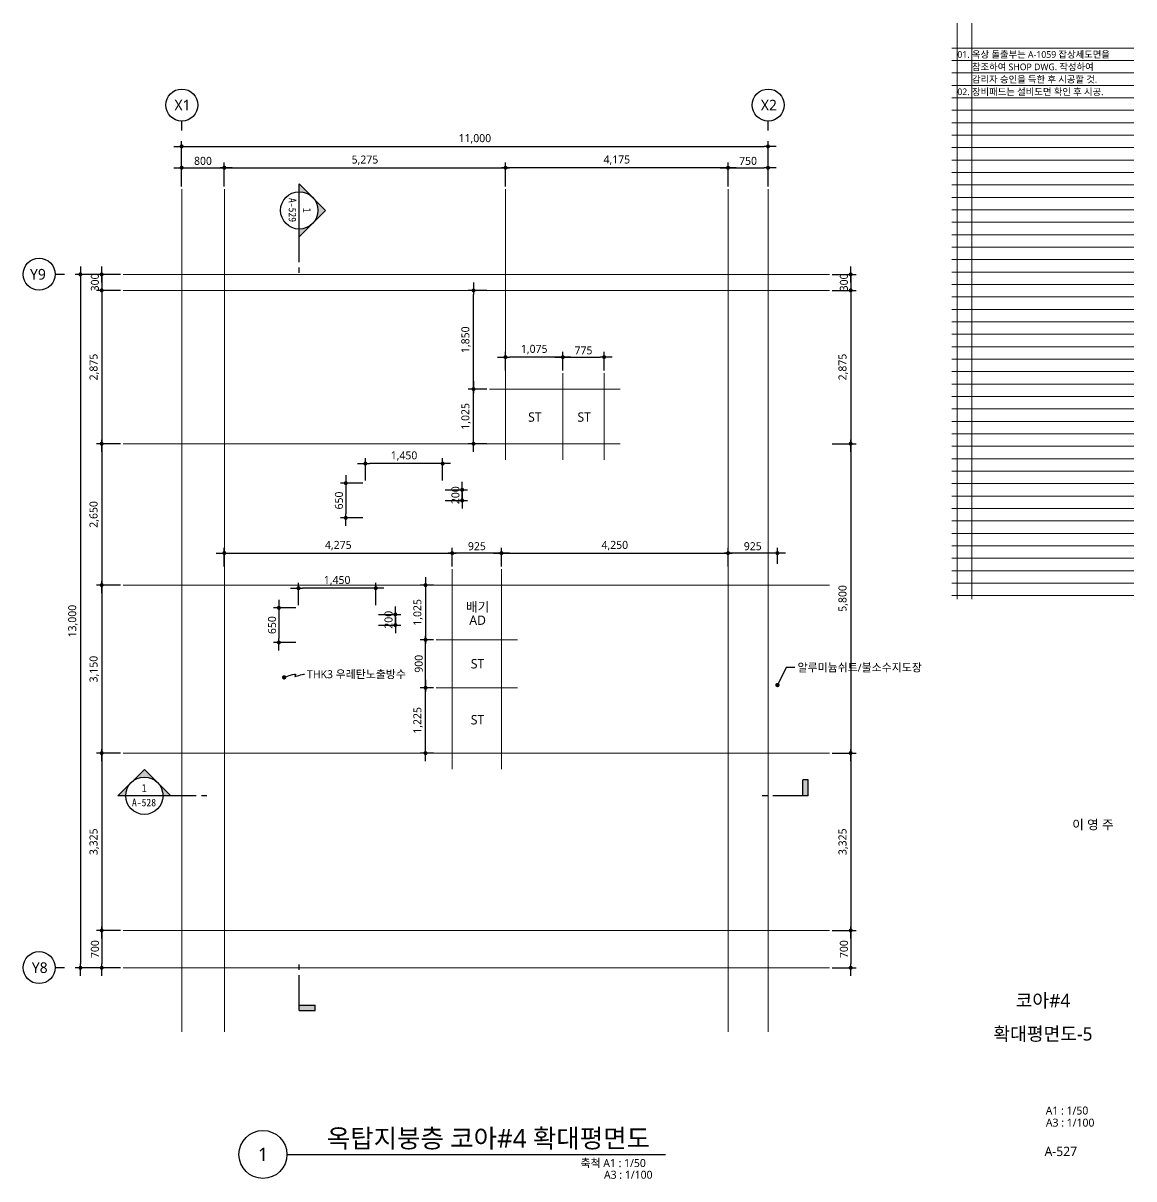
# Model space of a CAD drawing. Header units: millimetres. Extents: x 1424731 to 1631737, y 707248 to 849681.
# Drawn here: x 1610899 to 1631737, y 747948 to 769617 of the extents above; entities that cross this region are included whole.
import ezdxf
from ezdxf.enums import TextEntityAlignment as Align

# ---------------------------------------------------------------- set-up
doc = ezdxf.new("R2010")
doc.units = ezdxf.units.MM
doc.header["$MEASUREMENT"] = 0
doc.linetypes.add('CEN', pattern=[62, 60, -1, 0, -1])
doc.layers.get('0').update_dxf_attribs({"linetype": 'CONTINUOUS'})
for name, color, linetype, lineweight in [('A-AXIS-BUBL', 7, 'CONTINUOUS', 25), ('A-BORD-TEXT', 3, 'CONTINUOUS', 25), ('A-CNTL', 1, 'CEN', 15), ('A-DIMS', 7, 'CONTINUOUS', 25), ('A-MKXS-LEAD', 7, 'CONTINUOUS', 25), ('A-MKXS-MAK1', 3, 'CONTINUOUS', 25), ('A-MKXS-TEXT1', 3, 'CONTINUOUS', 25), ('A-MKXS-TEXT2', 7, 'CONTINUOUS', 25), ('A-MKXX-NAME', 3, 'CONTINUOUS', 25), ('A-XXXX-SYMB', 7, 'CONTINUOUS', 25), ('A-XXXX-TXT1', 3, 'CONTINUOUS', 25), ('A-XXXX-TXT2', 3, 'CONTINUOUS', 25)]:
    doc.layers.add(name, color=color, linetype=linetype, lineweight=lineweight)
doc.layers.add('A-XXXX-NPLT', color=144, linetype='CONTINUOUS', lineweight=15, plot=False)
doc.styles.add('HY울릉도L', font='')
doc.styles.add('돋움체', font='')
doc.styles.add('맑은 고딕', font='malgun.ttf')
doc.styles.add('맑은고딕', font='malgun.ttf')
doc.styles.get('HY울릉도L').set_extended_font_data('HYwulM')
doc.styles.get('돋움체').set_extended_font_data('DotumChe')
doc.dimstyles.new('CDIM', dxfattribs={"dimtxt": 3, "dimasz": 1.5, "dimexe": 2, "dimexo": 1, "dimgap": 1, "dimtad": 1, "dimdec": 0, "dimrnd": 0.5, "dimzin": 0, "dimdsep": 32, "dimlunit": 6, "dimtxsty": 'HY울릉도L', "dimblk1": '_CIDOT', "dimblk2": '_CIDOT', "dimsah": 1, "dimcen": 5.5, "dimclrd": 2, "dimclre": 2, "dimclrt": 7, "dimadec": 0, "dimazin": 0, "dimtfac": 1, "dimtdec": 0, "dimtix": 1, "dimtmove": 2, "dimatfit": 1, "dimldrblk": '_CIDOT', "dimfxl": 1, "dimtolj": 1, "dimtzin": 0, "dimlwd": -1, "dimarcsym": 0})

# ---------------------------------------------------------------- blocks, each defined once
blk = doc.blocks.new('CORE 4- 단면')
at = {"layer": 'A-MKXS-MAK1'}
h = blk.add_hatch(color=256, dxfattribs=at)
h.paths.add_polyline_path([(3895, 11325), (3647, 11078, 0.414214), (3647, 11572)])
h.paths.add_polyline_path([(3647, 11078), (3400, 10830), (3400, 10975, 0.198912)])
h.paths.add_polyline_path([(3647, 11572, 0.198912), (3400, 11675), (3400, 11820)])
h = blk.add_hatch(color=256, dxfattribs=at)
h.paths.add_polyline_path([(495, 845), (742, 597, 0.414214), (247, 597)])
h.paths.add_polyline_path([(742, 597), (990, 350), (845, 350, 0.198912)])
h.paths.add_polyline_path([(247, 597, 0.198912), (145, 350), (0, 350)])
for points in [[(12845, 650), (12945, 650), (12945, 350), (12845, 350)], [(3700, -3575), (3700, -3675), (3400, -3675), (3400, -3575)]]:
    blk.add_hatch(color=256, dxfattribs=at).paths.add_polyline_path(points)
for p, q in [((3400, 11820), (3895, 11325)), ((3400, 10352), (3400, 11820)), ((3400, 10830), (3895, 11325)), ((3400, 10152), (3400, 10252)), ((0, 350), (495, 845)), ((990, 350), (495, 845)), ((12945, 650), (12845, 650)), ((12845, 350), (12845, 650)), ((12945, 350), (12945, 650)), ((1468, 350), (0, 350)), ((1668, 350), (1568, 350)), ((12182, 350), (12082, 350)), ((12945, 350), (12282, 350)), ((3400, -2912), (3400, -2812)), ((3400, -3675), (3400, -3012)), ((3400, -3575), (3700, -3575)), ((3400, -3675), (3700, -3675)), ((3700, -3675), (3700, -3575))]:
    blk.add_line(p, q, dxfattribs=at)
for centre in [(3400, 11325), (495, 350)]:
    blk.add_circle(centre, 350, dxfattribs=at)
at = {"layer": 'A-MKXS-TEXT2', "style": '돋움체'}
for s, height, p in [('A-529', 140, (3272, 11332)), ('1', 150, (3544, 11329))]:
    blk.add_text(s, height=height, rotation=270, dxfattribs=at).set_placement(p, align=Align.MIDDLE)
for s, height, p in [('1', 150, (491, 494)), ('A-528', 140, (488, 222))]:
    blk.add_text(s, height=height, dxfattribs=at).set_placement(p, align=Align.MIDDLE)
blk = doc.blocks.new('_CIDOT')
at = {"color": 0, "linetype": 'ByBlock'}
blk.add_line((2, 0), (-1, 0), dxfattribs=at)
at = {"color": 0, "linetype": 'ByBlock', "const_width": 0.5}
blk.add_lwpolyline([(-0.25, 0, 1), (0.25, 0, 1)], format="xyb", close=True, dxfattribs=at)
blk = doc.blocks.new('*D1197')
at = {"layer": 'A-DIMS', "transparency": 16777216}
for p, q in [((1612374, 764981), (1612374, 765056)), ((1612374, 764906), (1612374, 764606)), ((1612374, 764531), (1612374, 764456))]:
    blk.add_line(p, q, dxfattribs=at)
at = {"layer": 'A-DIMS', "lineweight": -2, "transparency": 16777216}
for p, q in [((1612724, 764906), (1612274, 764906)), ((1612724, 764606), (1612274, 764606))]:
    blk.add_line(p, q, dxfattribs=at)
at = {"layer": 'A-DIMS', "transparency": 16777216, "xscale": 75, "yscale": 75, "zscale": 75}
for p, rotation in [((1612374, 764906), 270), ((1612374, 764606), 90)]:
    blk.add_blockref('_CIDOT', p, dxfattribs=dict(at, rotation=rotation))
at = {"layer": 'A-DIMS', "color": 3, "transparency": 16777216, "insert": (1612247, 764756), "char_height": 150, "attachment_point": 5, "rotation": 90, "style": '맑은고딕'}
blk.add_mtext('\\A1;300', dxfattribs=at)
blk = doc.blocks.new('*D1198')
at = {"layer": 'A-DIMS', "lineweight": -2, "transparency": 16777216}
for p, q in [((1614674, 766556), (1614674, 767006)), ((1619949, 766556), (1619949, 767006))]:
    blk.add_line(p, q, dxfattribs=at)
at = {"layer": 'A-DIMS', "transparency": 16777216}
blk.add_line((1614749, 766906), (1619874, 766906), dxfattribs=at)
at = {"layer": 'A-DIMS', "transparency": 16777216, "xscale": 75, "yscale": 75, "zscale": 75, "rotation": 180}
blk.add_blockref('_CIDOT', (1614674, 766906), dxfattribs=at)
at = {"layer": 'A-DIMS', "transparency": 16777216, "xscale": 75, "yscale": 75, "zscale": 75}
blk.add_blockref('_CIDOT', (1619949, 766906), dxfattribs=at)
at = {"layer": 'A-DIMS', "color": 3, "transparency": 16777216, "insert": (1617312, 767046), "char_height": 150, "attachment_point": 5, "style": '맑은고딕'}
blk.add_mtext('\\A1;5,275', dxfattribs=at)
blk = doc.blocks.new('*D1199')
at = {"layer": 'A-DIMS', "lineweight": -2, "transparency": 16777216}
for p, q in [((1613874, 766556), (1613874, 767406)), ((1624874, 766556), (1624874, 767406))]:
    blk.add_line(p, q, dxfattribs=at)
at = {"layer": 'A-DIMS', "transparency": 16777216}
blk.add_line((1613949, 767306), (1624799, 767306), dxfattribs=at)
at = {"layer": 'A-DIMS', "transparency": 16777216, "xscale": 75, "yscale": 75, "zscale": 75, "rotation": 180}
blk.add_blockref('_CIDOT', (1613874, 767306), dxfattribs=at)
at = {"layer": 'A-DIMS', "transparency": 16777216, "xscale": 75, "yscale": 75, "zscale": 75}
blk.add_blockref('_CIDOT', (1624874, 767306), dxfattribs=at)
at = {"layer": 'A-DIMS', "color": 3, "transparency": 16777216, "insert": (1619374, 767447), "char_height": 150, "attachment_point": 5, "style": '맑은고딕'}
blk.add_mtext('\\A1;11,000', dxfattribs=at)
blk = doc.blocks.new('*D1200')
at = {"layer": 'A-DIMS', "lineweight": -2, "transparency": 16777216}
for p, q in [((1613874, 766556), (1613874, 767006)), ((1614674, 766556), (1614674, 767006))]:
    blk.add_line(p, q, dxfattribs=at)
at = {"layer": 'A-DIMS', "transparency": 16777216}
blk.add_line((1613949, 766906), (1614599, 766906), dxfattribs=at)
at = {"layer": 'A-DIMS', "transparency": 16777216, "xscale": 75, "yscale": 75, "zscale": 75, "rotation": 180}
blk.add_blockref('_CIDOT', (1613874, 766906), dxfattribs=at)
at = {"layer": 'A-DIMS', "transparency": 16777216, "xscale": 75, "yscale": 75, "zscale": 75}
blk.add_blockref('_CIDOT', (1614674, 766906), dxfattribs=at)
at = {"layer": 'A-DIMS', "color": 3, "transparency": 16777216, "insert": (1614274, 767034), "char_height": 150, "attachment_point": 5, "style": '맑은고딕'}
blk.add_mtext('\\A1;800', dxfattribs=at)
blk = doc.blocks.new('*D1201')
at = {"layer": 'A-DIMS', "lineweight": -2, "transparency": 16777216}
for p, q in [((1624124, 766556), (1624124, 767006)), ((1624874, 766556), (1624874, 767006))]:
    blk.add_line(p, q, dxfattribs=at)
at = {"layer": 'A-DIMS', "transparency": 16777216}
blk.add_line((1624199, 766906), (1624799, 766906), dxfattribs=at)
at = {"layer": 'A-DIMS', "transparency": 16777216, "xscale": 75, "yscale": 75, "zscale": 75, "rotation": 180}
blk.add_blockref('_CIDOT', (1624124, 766906), dxfattribs=at)
at = {"layer": 'A-DIMS', "transparency": 16777216, "xscale": 75, "yscale": 75, "zscale": 75}
blk.add_blockref('_CIDOT', (1624874, 766906), dxfattribs=at)
at = {"layer": 'A-DIMS', "color": 3, "transparency": 16777216, "insert": (1624499, 767034), "char_height": 150, "attachment_point": 5, "style": '맑은고딕'}
blk.add_mtext('\\A1;750', dxfattribs=at)
blk = doc.blocks.new('*D1202')
at = {"layer": 'A-DIMS', "lineweight": -2, "transparency": 16777216}
for p, q in [((1612724, 764906), (1611874, 764906)), ((1612724, 751906), (1611874, 751906))]:
    blk.add_line(p, q, dxfattribs=at)
at = {"layer": 'A-DIMS', "transparency": 16777216}
blk.add_line((1611974, 764831), (1611974, 751981), dxfattribs=at)
at = {"layer": 'A-DIMS', "transparency": 16777216, "xscale": 75, "yscale": 75, "zscale": 75}
for p, rotation in [((1611974, 764906), 90), ((1611974, 751906), 270)]:
    blk.add_blockref('_CIDOT', p, dxfattribs=dict(at, rotation=rotation))
at = {"layer": 'A-DIMS', "color": 3, "transparency": 16777216, "insert": (1611834, 758406), "char_height": 150, "attachment_point": 5, "rotation": 90, "style": '맑은고딕'}
blk.add_mtext('\\A1;13,000', dxfattribs=at)
blk = doc.blocks.new('*D1203')
at = {"layer": 'A-DIMS', "lineweight": -2, "transparency": 16777216}
for p, q in [((1612724, 764606), (1612274, 764606)), ((1612724, 761731), (1612274, 761731))]:
    blk.add_line(p, q, dxfattribs=at)
at = {"layer": 'A-DIMS', "transparency": 16777216}
blk.add_line((1612374, 764531), (1612374, 761806), dxfattribs=at)
at = {"layer": 'A-DIMS', "transparency": 16777216, "xscale": 75, "yscale": 75, "zscale": 75}
for p, rotation in [((1612374, 764606), 90), ((1612374, 761731), 270)]:
    blk.add_blockref('_CIDOT', p, dxfattribs=dict(at, rotation=rotation))
at = {"layer": 'A-DIMS', "color": 3, "transparency": 16777216, "insert": (1612234, 763169), "char_height": 150, "attachment_point": 5, "rotation": 90, "style": '맑은고딕'}
blk.add_mtext('\\A1;2,875', dxfattribs=at)
blk = doc.blocks.new('*D1204')
at = {"layer": 'A-DIMS', "lineweight": -2, "transparency": 16777216}
for p, q in [((1612724, 761731), (1612274, 761731)), ((1612724, 759081), (1612274, 759081))]:
    blk.add_line(p, q, dxfattribs=at)
at = {"layer": 'A-DIMS', "transparency": 16777216}
blk.add_line((1612374, 761656), (1612374, 759156), dxfattribs=at)
at = {"layer": 'A-DIMS', "transparency": 16777216, "xscale": 75, "yscale": 75, "zscale": 75}
for p, rotation in [((1612374, 761731), 90), ((1612374, 759081), 270)]:
    blk.add_blockref('_CIDOT', p, dxfattribs=dict(at, rotation=rotation))
at = {"layer": 'A-DIMS', "color": 3, "transparency": 16777216, "insert": (1612234, 760406), "char_height": 150, "attachment_point": 5, "rotation": 90, "style": '맑은고딕'}
blk.add_mtext('\\A1;2,650', dxfattribs=at)
blk = doc.blocks.new('*D1205')
at = {"layer": 'A-DIMS', "lineweight": -2, "transparency": 16777216}
for p, q in [((1612724, 759081), (1612274, 759081)), ((1612724, 755931), (1612274, 755931))]:
    blk.add_line(p, q, dxfattribs=at)
at = {"layer": 'A-DIMS', "transparency": 16777216}
blk.add_line((1612374, 759006), (1612374, 756006), dxfattribs=at)
at = {"layer": 'A-DIMS', "transparency": 16777216, "xscale": 75, "yscale": 75, "zscale": 75}
for p, rotation in [((1612374, 759081), 90), ((1612374, 755931), 270)]:
    blk.add_blockref('_CIDOT', p, dxfattribs=dict(at, rotation=rotation))
at = {"layer": 'A-DIMS', "color": 3, "transparency": 16777216, "insert": (1612234, 757506), "char_height": 150, "attachment_point": 5, "rotation": 90, "style": '맑은고딕'}
blk.add_mtext('\\A1;3,150', dxfattribs=at)
blk = doc.blocks.new('*D1206')
at = {"layer": 'A-DIMS', "lineweight": -2, "transparency": 16777216}
for p, q in [((1612724, 755931), (1612274, 755931)), ((1612724, 752606), (1612274, 752606))]:
    blk.add_line(p, q, dxfattribs=at)
at = {"layer": 'A-DIMS', "transparency": 16777216}
blk.add_line((1612374, 755856), (1612374, 752681), dxfattribs=at)
at = {"layer": 'A-DIMS', "transparency": 16777216, "xscale": 75, "yscale": 75, "zscale": 75}
for p, rotation in [((1612374, 755931), 90), ((1612374, 752606), 270)]:
    blk.add_blockref('_CIDOT', p, dxfattribs=dict(at, rotation=rotation))
at = {"layer": 'A-DIMS', "color": 3, "transparency": 16777216, "insert": (1612234, 754269), "char_height": 150, "attachment_point": 5, "rotation": 90, "style": '맑은고딕'}
blk.add_mtext('\\A1;3,325', dxfattribs=at)
blk = doc.blocks.new('*D1207')
at = {"layer": 'A-DIMS', "lineweight": -2, "transparency": 16777216}
for p, q in [((1612724, 752606), (1612274, 752606)), ((1612724, 751906), (1612274, 751906))]:
    blk.add_line(p, q, dxfattribs=at)
at = {"layer": 'A-DIMS', "transparency": 16777216}
blk.add_line((1612374, 752531), (1612374, 751981), dxfattribs=at)
at = {"layer": 'A-DIMS', "transparency": 16777216, "xscale": 75, "yscale": 75, "zscale": 75}
for p, rotation in [((1612374, 752606), 90), ((1612374, 751906), 270)]:
    blk.add_blockref('_CIDOT', p, dxfattribs=dict(at, rotation=rotation))
at = {"layer": 'A-DIMS', "color": 3, "transparency": 16777216, "insert": (1612247, 752256), "char_height": 150, "attachment_point": 5, "rotation": 90, "style": '맑은고딕'}
blk.add_mtext('\\A1;700', dxfattribs=at)
blk = doc.blocks.new('*D1208')
at = {"layer": 'A-DIMS', "transparency": 16777216}
for p, q in [((1626424, 764981), (1626424, 765056)), ((1626424, 764906), (1626424, 764606)), ((1626424, 764531), (1626424, 764456))]:
    blk.add_line(p, q, dxfattribs=at)
at = {"layer": 'A-DIMS', "lineweight": -2, "transparency": 16777216}
for p, q in [((1626074, 764906), (1626524, 764906)), ((1626074, 764606), (1626524, 764606))]:
    blk.add_line(p, q, dxfattribs=at)
at = {"layer": 'A-DIMS', "transparency": 16777216, "xscale": 75, "yscale": 75, "zscale": 75}
for p, rotation in [((1626424, 764906), 270), ((1626424, 764606), 90)]:
    blk.add_blockref('_CIDOT', p, dxfattribs=dict(at, rotation=rotation))
at = {"layer": 'A-DIMS', "color": 3, "transparency": 16777216, "insert": (1626297, 764756), "char_height": 150, "attachment_point": 5, "rotation": 90, "style": '맑은고딕'}
blk.add_mtext('\\A1;300', dxfattribs=at)
blk = doc.blocks.new('*D1209')
at = {"layer": 'A-DIMS', "lineweight": -2, "transparency": 16777216}
for p, q in [((1626074, 764606), (1626524, 764606)), ((1626074, 761731), (1626524, 761731))]:
    blk.add_line(p, q, dxfattribs=at)
at = {"layer": 'A-DIMS', "transparency": 16777216}
blk.add_line((1626424, 764531), (1626424, 761806), dxfattribs=at)
at = {"layer": 'A-DIMS', "transparency": 16777216, "xscale": 75, "yscale": 75, "zscale": 75}
for p, rotation in [((1626424, 764606), 90), ((1626424, 761731), 270)]:
    blk.add_blockref('_CIDOT', p, dxfattribs=dict(at, rotation=rotation))
at = {"layer": 'A-DIMS', "color": 3, "transparency": 16777216, "insert": (1626284, 763169), "char_height": 150, "attachment_point": 5, "rotation": 90, "style": '맑은고딕'}
blk.add_mtext('\\A1;2,875', dxfattribs=at)
blk = doc.blocks.new('*D1210')
at = {"layer": 'A-DIMS', "lineweight": -2, "transparency": 16777216}
for p, q in [((1626074, 761731), (1626524, 761731)), ((1626074, 755931), (1626524, 755931))]:
    blk.add_line(p, q, dxfattribs=at)
at = {"layer": 'A-DIMS', "transparency": 16777216}
blk.add_line((1626424, 761656), (1626424, 756006), dxfattribs=at)
at = {"layer": 'A-DIMS', "transparency": 16777216, "xscale": 75, "yscale": 75, "zscale": 75}
for p, rotation in [((1626424, 761731), 90), ((1626424, 755931), 270)]:
    blk.add_blockref('_CIDOT', p, dxfattribs=dict(at, rotation=rotation))
at = {"layer": 'A-DIMS', "color": 3, "transparency": 16777216, "insert": (1626284, 758831), "char_height": 150, "attachment_point": 5, "rotation": 90, "style": '맑은고딕'}
blk.add_mtext('\\A1;5,800', dxfattribs=at)
blk = doc.blocks.new('*D1211')
at = {"layer": 'A-DIMS', "lineweight": -2, "transparency": 16777216}
for p, q in [((1626074, 755931), (1626524, 755931)), ((1626074, 752606), (1626524, 752606))]:
    blk.add_line(p, q, dxfattribs=at)
at = {"layer": 'A-DIMS', "transparency": 16777216}
blk.add_line((1626424, 755856), (1626424, 752681), dxfattribs=at)
at = {"layer": 'A-DIMS', "transparency": 16777216, "xscale": 75, "yscale": 75, "zscale": 75}
for p, rotation in [((1626424, 755931), 90), ((1626424, 752606), 270)]:
    blk.add_blockref('_CIDOT', p, dxfattribs=dict(at, rotation=rotation))
at = {"layer": 'A-DIMS', "color": 3, "transparency": 16777216, "insert": (1626284, 754269), "char_height": 150, "attachment_point": 5, "rotation": 90, "style": '맑은고딕'}
blk.add_mtext('\\A1;3,325', dxfattribs=at)
blk = doc.blocks.new('*D1212')
at = {"layer": 'A-DIMS', "lineweight": -2, "transparency": 16777216}
for p, q in [((1626074, 752606), (1626524, 752606)), ((1626074, 751906), (1626524, 751906))]:
    blk.add_line(p, q, dxfattribs=at)
at = {"layer": 'A-DIMS', "transparency": 16777216}
blk.add_line((1626424, 752531), (1626424, 751981), dxfattribs=at)
at = {"layer": 'A-DIMS', "transparency": 16777216, "xscale": 75, "yscale": 75, "zscale": 75}
for p, rotation in [((1626424, 752606), 90), ((1626424, 751906), 270)]:
    blk.add_blockref('_CIDOT', p, dxfattribs=dict(at, rotation=rotation))
at = {"layer": 'A-DIMS', "color": 3, "transparency": 16777216, "insert": (1626297, 752256), "char_height": 150, "attachment_point": 5, "rotation": 90, "style": '맑은고딕'}
blk.add_mtext('\\A1;700', dxfattribs=at)
blk = doc.blocks.new('*D1213')
at = {"layer": 'A-DIMS', "lineweight": -2, "transparency": 16777216}
for p, q in [((1621024, 763106), (1621024, 763456)), ((1621799, 763106), (1621799, 763456))]:
    blk.add_line(p, q, dxfattribs=at)
at = {"layer": 'A-DIMS', "transparency": 16777216}
blk.add_line((1621099, 763356), (1621724, 763356), dxfattribs=at)
at = {"layer": 'A-DIMS', "transparency": 16777216, "xscale": 75, "yscale": 75, "zscale": 75, "rotation": 180}
blk.add_blockref('_CIDOT', (1621024, 763356), dxfattribs=at)
at = {"layer": 'A-DIMS', "transparency": 16777216, "xscale": 75, "yscale": 75, "zscale": 75}
blk.add_blockref('_CIDOT', (1621799, 763356), dxfattribs=at)
at = {"layer": 'A-DIMS', "color": 3, "transparency": 16777216, "insert": (1621412, 763482), "char_height": 150, "attachment_point": 5, "style": '맑은고딕'}
blk.add_mtext('\\A1;775', dxfattribs=at)
blk = doc.blocks.new('*D1214')
at = {"layer": 'A-DIMS', "lineweight": -2, "transparency": 16777216}
for p, q in [((1619949, 763106), (1619949, 763456)), ((1621024, 763106), (1621024, 763456))]:
    blk.add_line(p, q, dxfattribs=at)
at = {"layer": 'A-DIMS', "transparency": 16777216}
blk.add_line((1620949, 763356), (1620024, 763356), dxfattribs=at)
at = {"layer": 'A-DIMS', "transparency": 16777216, "xscale": 75, "yscale": 75, "zscale": 75, "rotation": 180}
blk.add_blockref('_CIDOT', (1619949, 763356), dxfattribs=at)
at = {"layer": 'A-DIMS', "transparency": 16777216, "xscale": 75, "yscale": 75, "zscale": 75}
blk.add_blockref('_CIDOT', (1621024, 763356), dxfattribs=at)
at = {"layer": 'A-DIMS', "color": 3, "transparency": 16777216, "insert": (1620487, 763497), "char_height": 150, "attachment_point": 5, "style": '맑은고딕'}
blk.add_mtext('\\A1;1,075', dxfattribs=at)
blk = doc.blocks.new('*D1215')
at = {"layer": 'A-DIMS', "lineweight": -2, "transparency": 16777216}
for p, q in [((1619599, 762756), (1619249, 762756)), ((1619599, 761731), (1619249, 761731))]:
    blk.add_line(p, q, dxfattribs=at)
at = {"layer": 'A-DIMS', "transparency": 16777216}
blk.add_line((1619349, 761806), (1619349, 762681), dxfattribs=at)
at = {"layer": 'A-DIMS', "transparency": 16777216, "xscale": 75, "yscale": 75, "zscale": 75}
for p, rotation in [((1619349, 762756), 90), ((1619349, 761731), 270)]:
    blk.add_blockref('_CIDOT', p, dxfattribs=dict(at, rotation=rotation))
at = {"layer": 'A-DIMS', "color": 3, "transparency": 16777216, "insert": (1619209, 762244), "char_height": 150, "attachment_point": 5, "rotation": 90, "style": '맑은고딕'}
blk.add_mtext('\\A1;1,025', dxfattribs=at)
blk = doc.blocks.new('*D1216')
at = {"layer": 'A-DIMS', "lineweight": -2, "transparency": 16777216}
for p, q in [((1619599, 764606), (1619249, 764606)), ((1619599, 762756), (1619249, 762756))]:
    blk.add_line(p, q, dxfattribs=at)
at = {"layer": 'A-DIMS', "transparency": 16777216}
blk.add_line((1619349, 762831), (1619349, 764531), dxfattribs=at)
at = {"layer": 'A-DIMS', "transparency": 16777216, "xscale": 75, "yscale": 75, "zscale": 75}
for p, rotation in [((1619349, 764606), 90), ((1619349, 762756), 270)]:
    blk.add_blockref('_CIDOT', p, dxfattribs=dict(at, rotation=rotation))
at = {"layer": 'A-DIMS', "color": 3, "transparency": 16777216, "insert": (1619209, 763681), "char_height": 150, "attachment_point": 5, "rotation": 90, "style": '맑은고딕'}
blk.add_mtext('\\A1;1,850', dxfattribs=at)
blk = doc.blocks.new('*D1217')
at = {"layer": 'A-DIMS', "lineweight": -2, "transparency": 16777216}
for p, q in [((1619949, 766556), (1619949, 767006)), ((1624124, 766556), (1624124, 767006))]:
    blk.add_line(p, q, dxfattribs=at)
at = {"layer": 'A-DIMS', "transparency": 16777216}
blk.add_line((1624049, 766906), (1620024, 766906), dxfattribs=at)
at = {"layer": 'A-DIMS', "transparency": 16777216, "xscale": 75, "yscale": 75, "zscale": 75, "rotation": 180}
blk.add_blockref('_CIDOT', (1619949, 766906), dxfattribs=at)
at = {"layer": 'A-DIMS', "transparency": 16777216, "xscale": 75, "yscale": 75, "zscale": 75}
blk.add_blockref('_CIDOT', (1624124, 766906), dxfattribs=at)
at = {"layer": 'A-DIMS', "color": 3, "transparency": 16777216, "insert": (1622037, 767047), "char_height": 150, "attachment_point": 5, "style": '맑은고딕'}
blk.add_mtext('\\A1;4,175', dxfattribs=at)
blk = doc.blocks.new('*D1218')
at = {"layer": 'A-DIMS', "lineweight": -2, "transparency": 16777216}
for p, q in [((1618599, 757156), (1618349, 757156)), ((1618599, 755931), (1618349, 755931))]:
    blk.add_line(p, q, dxfattribs=at)
at = {"layer": 'A-DIMS', "transparency": 16777216}
blk.add_line((1618449, 756006), (1618449, 757081), dxfattribs=at)
at = {"layer": 'A-DIMS', "transparency": 16777216, "xscale": 75, "yscale": 75, "zscale": 75}
for p, rotation in [((1618449, 757156), 90), ((1618449, 755931), 270)]:
    blk.add_blockref('_CIDOT', p, dxfattribs=dict(at, rotation=rotation))
at = {"layer": 'A-DIMS', "color": 3, "transparency": 16777216, "insert": (1618309, 756544), "char_height": 150, "attachment_point": 5, "rotation": 90, "style": '맑은고딕'}
blk.add_mtext('\\A1;1,225', dxfattribs=at)
blk = doc.blocks.new('*D1219')
at = {"layer": 'A-DIMS', "lineweight": -2, "transparency": 16777216}
for p, q in [((1618599, 758056), (1618349, 758056)), ((1618599, 757156), (1618349, 757156))]:
    blk.add_line(p, q, dxfattribs=at)
at = {"layer": 'A-DIMS', "transparency": 16777216}
blk.add_line((1618449, 757231), (1618449, 757981), dxfattribs=at)
at = {"layer": 'A-DIMS', "transparency": 16777216, "xscale": 75, "yscale": 75, "zscale": 75}
for p, rotation in [((1618449, 758056), 90), ((1618449, 757156), 270)]:
    blk.add_blockref('_CIDOT', p, dxfattribs=dict(at, rotation=rotation))
at = {"layer": 'A-DIMS', "color": 3, "transparency": 16777216, "insert": (1618322, 757606), "char_height": 150, "attachment_point": 5, "rotation": 90, "style": '맑은고딕'}
blk.add_mtext('\\A1;900', dxfattribs=at)
blk = doc.blocks.new('*D1220')
at = {"layer": 'A-DIMS', "lineweight": -2, "transparency": 16777216}
for p, q in [((1618599, 759081), (1618349, 759081)), ((1618599, 758056), (1618349, 758056))]:
    blk.add_line(p, q, dxfattribs=at)
at = {"layer": 'A-DIMS', "transparency": 16777216}
blk.add_line((1618449, 759006), (1618449, 758131), dxfattribs=at)
at = {"layer": 'A-DIMS', "transparency": 16777216, "xscale": 75, "yscale": 75, "zscale": 75}
for p, rotation in [((1618449, 759081), 90), ((1618449, 758056), 270)]:
    blk.add_blockref('_CIDOT', p, dxfattribs=dict(at, rotation=rotation))
at = {"layer": 'A-DIMS', "color": 3, "transparency": 16777216, "insert": (1618309, 758569), "char_height": 150, "attachment_point": 5, "rotation": 90, "style": '맑은고딕'}
blk.add_mtext('\\A1;1,025', dxfattribs=at)
blk = doc.blocks.new('*D1221')
at = {"layer": 'A-DIMS', "lineweight": -2, "transparency": 16777216}
for p, q in [((1619874, 759431), (1619874, 759781)), ((1624124, 759431), (1624124, 759781))]:
    blk.add_line(p, q, dxfattribs=at)
at = {"layer": 'A-DIMS', "transparency": 16777216}
blk.add_line((1619949, 759681), (1624049, 759681), dxfattribs=at)
at = {"layer": 'A-DIMS', "transparency": 16777216, "xscale": 75, "yscale": 75, "zscale": 75, "rotation": 180}
blk.add_blockref('_CIDOT', (1619874, 759681), dxfattribs=at)
at = {"layer": 'A-DIMS', "transparency": 16777216, "xscale": 75, "yscale": 75, "zscale": 75}
blk.add_blockref('_CIDOT', (1624124, 759681), dxfattribs=at)
at = {"layer": 'A-DIMS', "color": 3, "transparency": 16777216, "insert": (1621999, 759821), "char_height": 150, "attachment_point": 5, "style": '맑은고딕'}
blk.add_mtext('\\A1;4,250', dxfattribs=at)
blk = doc.blocks.new('*D1222')
at = {"layer": 'A-DIMS', "lineweight": -2, "transparency": 16777216}
for p, q in [((1618949, 759431), (1618949, 759781)), ((1619874, 759431), (1619874, 759781))]:
    blk.add_line(p, q, dxfattribs=at)
at = {"layer": 'A-DIMS', "transparency": 16777216}
blk.add_line((1619799, 759681), (1619024, 759681), dxfattribs=at)
at = {"layer": 'A-DIMS', "transparency": 16777216, "xscale": 75, "yscale": 75, "zscale": 75, "rotation": 180}
blk.add_blockref('_CIDOT', (1618949, 759681), dxfattribs=at)
at = {"layer": 'A-DIMS', "transparency": 16777216, "xscale": 75, "yscale": 75, "zscale": 75}
blk.add_blockref('_CIDOT', (1619874, 759681), dxfattribs=at)
at = {"layer": 'A-DIMS', "color": 3, "transparency": 16777216, "insert": (1619412, 759809), "char_height": 150, "attachment_point": 5, "style": '맑은고딕'}
blk.add_mtext('\\A1;925', dxfattribs=at)
blk = doc.blocks.new('*D1223')
at = {"layer": 'A-DIMS', "lineweight": -2, "transparency": 16777216}
for p, q in [((1614674, 759431), (1614674, 759781)), ((1618949, 759431), (1618949, 759781))]:
    blk.add_line(p, q, dxfattribs=at)
at = {"layer": 'A-DIMS', "transparency": 16777216}
blk.add_line((1614749, 759681), (1618874, 759681), dxfattribs=at)
at = {"layer": 'A-DIMS', "transparency": 16777216, "xscale": 75, "yscale": 75, "zscale": 75, "rotation": 180}
blk.add_blockref('_CIDOT', (1614674, 759681), dxfattribs=at)
at = {"layer": 'A-DIMS', "transparency": 16777216, "xscale": 75, "yscale": 75, "zscale": 75}
blk.add_blockref('_CIDOT', (1618949, 759681), dxfattribs=at)
at = {"layer": 'A-DIMS', "color": 3, "transparency": 16777216, "insert": (1616812, 759821), "char_height": 150, "attachment_point": 5, "style": '맑은고딕'}
blk.add_mtext('\\A1;4,275', dxfattribs=at)
blk = doc.blocks.new('*D1249')
at = {"layer": 'A-DIMS', "lineweight": -2, "transparency": 16777216}
for p, q in [((1624124, 759481), (1624124, 759781)), ((1625049, 759481), (1625049, 759781))]:
    blk.add_line(p, q, dxfattribs=at)
at = {"layer": 'A-DIMS', "transparency": 16777216}
blk.add_line((1624974, 759681), (1624199, 759681), dxfattribs=at)
at = {"layer": 'A-DIMS', "transparency": 16777216, "xscale": 75, "yscale": 75, "zscale": 75, "rotation": 180}
blk.add_blockref('_CIDOT', (1624124, 759681), dxfattribs=at)
at = {"layer": 'A-DIMS', "transparency": 16777216, "xscale": 75, "yscale": 75, "zscale": 75}
blk.add_blockref('_CIDOT', (1625049, 759681), dxfattribs=at)
at = {"layer": 'A-DIMS', "color": 3, "transparency": 16777216, "insert": (1624587, 759809), "char_height": 150, "attachment_point": 5, "style": '맑은고딕'}
blk.add_mtext('\\A1;925', dxfattribs=at)
blk = doc.blocks.new('NOTE(220317)')
at = {"layer": 'A-XXXX-NPLT'}
for p, q in [((1010649.8, 179732.7), (1010649.8, 175412.7)), ((1010759.8, 179732.7), (1010759.8, 175412.7)), ((1010609.8, 179546.1), (1011974.8, 179546.1)), ((1010609.8, 179452.7), (1011974.8, 179452.7)), ((1010609.8, 179359.4), (1011974.8, 179359.4)), ((1010609.8, 179266.1), (1011974.8, 179266.1)), ((1010609.8, 179172.7), (1011974.8, 179172.7)), ((1010609.8, 179079.4), (1011974.8, 179079.4)), ((1010609.8, 178986.1), (1011974.8, 178986.1)), ((1010609.8, 178892.7), (1011974.8, 178892.7)), ((1010609.8, 178799.4), (1011974.8, 178799.4)), ((1010609.8, 178706.1), (1011974.8, 178706.1)), ((1010609.8, 178612.7), (1011974.8, 178612.7)), ((1010609.8, 178519.4), (1011974.8, 178519.4)), ((1010609.8, 178426.1), (1011974.8, 178426.1)), ((1010609.8, 178332.7), (1011974.8, 178332.7)), ((1010609.8, 178239.4), (1011974.8, 178239.4)), ((1010609.8, 178146.1), (1011974.8, 178146.1)), ((1010609.8, 178052.7), (1011974.8, 178052.7)), ((1010609.8, 177959.4), (1011974.8, 177959.4)), ((1010609.8, 177866.1), (1011974.8, 177866.1)), ((1010609.8, 177772.7), (1011974.8, 177772.7)), ((1010609.8, 177679.4), (1011974.8, 177679.4)), ((1010609.8, 177586.1), (1011974.8, 177586.1)), ((1010609.8, 177492.7), (1011974.8, 177492.7)), ((1010609.8, 177399.4), (1011974.8, 177399.4)), ((1010609.8, 177306.1), (1011974.8, 177306.1)), ((1010609.8, 177212.7), (1011974.8, 177212.7)), ((1010609.8, 177119.4), (1011974.8, 177119.4)), ((1010609.8, 177026.1), (1011974.8, 177026.1)), ((1010609.8, 176932.7), (1011974.8, 176932.7)), ((1010609.8, 176839.4), (1011974.8, 176839.4)), ((1010609.8, 176746.1), (1011974.8, 176746.1)), ((1010609.8, 176652.7), (1011974.8, 176652.7)), ((1010609.8, 176559.4), (1011974.8, 176559.4)), ((1010609.8, 176466.1), (1011974.8, 176466.1)), ((1010609.8, 176372.7), (1011974.8, 176372.7)), ((1010609.8, 176279.4), (1011974.8, 176279.4)), ((1010609.8, 176186.1), (1011974.8, 176186.1)), ((1010609.8, 176092.7), (1011974.8, 176092.7)), ((1010609.8, 175999.4), (1011974.8, 175999.4)), ((1010609.8, 175906.1), (1011974.8, 175906.1)), ((1010609.8, 175812.7), (1011974.8, 175812.7)), ((1010609.8, 175719.4), (1011974.8, 175719.4)), ((1010609.8, 175626.1), (1011974.8, 175626.1)), ((1010609.8, 175532.7), (1011974.8, 175532.7)), ((1010609.8, 175439.4), (1011974.8, 175439.4))]:
    blk.add_line(p, q, dxfattribs=at)
blk = doc.blocks.new('NOTE_확대평면도_1')
at = {"layer": 'A-XXXX-TXT2', "style": '맑은 고딕'}
for s, p in [('01.', (7576.5, 4901.4)), ('옥상 돌출부는 A-1059 잡상세도면을', (7631.5, 4901.4)), ('참조하여 SHOP DWG. 작성하여', (7631.5, 4854.8)), ('감리자 승인을 득한 후 시공할 것.', (7631.5, 4808.1)), ('02.', (7576.5, 4761.4)), ('장비패드는 설비도면 확인 후 시공.', (7631.5, 4761.4))]:
    blk.add_text(s, height=25, dxfattribs=at).set_placement(p, align=Align.MIDDLE_LEFT)
blk = doc.blocks.new('*D1266')
at = {"layer": 'A-DIMS', "lineweight": -2, "transparency": 16777216}
for p, q in [((1617320, 761042), (1617320, 761459)), ((1618770, 761042), (1618770, 761459))]:
    blk.add_line(p, q, dxfattribs=at)
at = {"layer": 'A-DIMS', "transparency": 16777216}
blk.add_line((1618695, 761359), (1617395, 761359), dxfattribs=at)
at = {"layer": 'A-DIMS', "transparency": 16777216, "xscale": 75, "yscale": 75, "zscale": 75, "rotation": 180}
blk.add_blockref('_CIDOT', (1617320, 761359), dxfattribs=at)
at = {"layer": 'A-DIMS', "transparency": 16777216, "xscale": 75, "yscale": 75, "zscale": 75}
blk.add_blockref('_CIDOT', (1618770, 761359), dxfattribs=at)
at = {"layer": 'A-DIMS', "color": 3, "transparency": 16777216, "insert": (1618045, 761500), "char_height": 150, "attachment_point": 5, "style": '맑은고딕'}
blk.add_mtext('\\A1;1,450', dxfattribs=at)
blk = doc.blocks.new('*D1267')
at = {"layer": 'A-DIMS', "lineweight": -2, "transparency": 16777216}
for p, q in [((1617270, 760992), (1616852, 760992)), ((1617270, 760342), (1616852, 760342))]:
    blk.add_line(p, q, dxfattribs=at)
at = {"layer": 'A-DIMS', "transparency": 16777216}
blk.add_line((1616952, 760917), (1616952, 760417), dxfattribs=at)
at = {"layer": 'A-DIMS', "transparency": 16777216, "xscale": 75, "yscale": 75, "zscale": 75}
for p, rotation in [((1616952, 760992), 90), ((1616952, 760342), 270)]:
    blk.add_blockref('_CIDOT', p, dxfattribs=dict(at, rotation=rotation))
at = {"layer": 'A-DIMS', "color": 3, "transparency": 16777216, "insert": (1616825, 760667), "char_height": 150, "attachment_point": 5, "rotation": 90, "style": '맑은고딕'}
blk.add_mtext('\\A1;650', dxfattribs=at)
blk = doc.blocks.new('*D1268')
at = {"layer": 'A-DIMS', "lineweight": -2, "transparency": 16777216}
for p, q in [((1618820, 760867), (1619237, 760867)), ((1618820, 760667), (1619237, 760667))]:
    blk.add_line(p, q, dxfattribs=at)
at = {"layer": 'A-DIMS', "transparency": 16777216}
for p, q in [((1619137, 760942), (1619137, 761017)), ((1619137, 760667), (1619137, 760867)), ((1619137, 760592), (1619137, 760517))]:
    blk.add_line(p, q, dxfattribs=at)
at = {"layer": 'A-DIMS', "transparency": 16777216, "xscale": 75, "yscale": 75, "zscale": 75}
for p, rotation in [((1619137, 760867), 270), ((1619137, 760667), 90)]:
    blk.add_blockref('_CIDOT', p, dxfattribs=dict(at, rotation=rotation))
at = {"layer": 'A-DIMS', "color": 3, "transparency": 16777216, "insert": (1619010, 760767), "char_height": 150, "attachment_point": 5, "rotation": 90, "style": '맑은고딕'}
blk.add_mtext('\\A1;200', dxfattribs=at)
blk = doc.blocks.new('*D1269')
at = {"layer": 'A-DIMS', "lineweight": -2, "transparency": 16777216}
for p, q in [((1616065, 758706), (1616065, 759124)), ((1617515, 758706), (1617515, 759124))]:
    blk.add_line(p, q, dxfattribs=at)
at = {"layer": 'A-DIMS', "transparency": 16777216}
blk.add_line((1617440, 759024), (1616140, 759024), dxfattribs=at)
at = {"layer": 'A-DIMS', "transparency": 16777216, "xscale": 75, "yscale": 75, "zscale": 75, "rotation": 180}
blk.add_blockref('_CIDOT', (1616065, 759024), dxfattribs=at)
at = {"layer": 'A-DIMS', "transparency": 16777216, "xscale": 75, "yscale": 75, "zscale": 75}
blk.add_blockref('_CIDOT', (1617515, 759024), dxfattribs=at)
at = {"layer": 'A-DIMS', "color": 3, "transparency": 16777216, "insert": (1616790, 759164), "char_height": 150, "attachment_point": 5, "style": '맑은고딕'}
blk.add_mtext('\\A1;1,450', dxfattribs=at)
blk = doc.blocks.new('*D1270')
at = {"layer": 'A-DIMS', "lineweight": -2, "transparency": 16777216}
for p, q in [((1616015, 758656), (1615598, 758656)), ((1616015, 758006), (1615598, 758006))]:
    blk.add_line(p, q, dxfattribs=at)
at = {"layer": 'A-DIMS', "transparency": 16777216}
blk.add_line((1615698, 758581), (1615698, 758081), dxfattribs=at)
at = {"layer": 'A-DIMS', "transparency": 16777216, "xscale": 75, "yscale": 75, "zscale": 75}
for p, rotation in [((1615698, 758656), 90), ((1615698, 758006), 270)]:
    blk.add_blockref('_CIDOT', p, dxfattribs=dict(at, rotation=rotation))
at = {"layer": 'A-DIMS', "color": 3, "transparency": 16777216, "insert": (1615570, 758331), "char_height": 150, "attachment_point": 5, "rotation": 90, "style": '맑은고딕'}
blk.add_mtext('\\A1;650', dxfattribs=at)
blk = doc.blocks.new('*D1271')
at = {"layer": 'A-DIMS', "transparency": 16777216}
for p, q in [((1617883, 758606), (1617883, 758681)), ((1617883, 758331), (1617883, 758531)), ((1617883, 758256), (1617883, 758181))]:
    blk.add_line(p, q, dxfattribs=at)
at = {"layer": 'A-DIMS', "lineweight": -2, "transparency": 16777216}
for p, q in [((1617565, 758531), (1617983, 758531)), ((1617565, 758331), (1617983, 758331))]:
    blk.add_line(p, q, dxfattribs=at)
at = {"layer": 'A-DIMS', "transparency": 16777216, "xscale": 75, "yscale": 75, "zscale": 75}
for p, rotation in [((1617883, 758531), 270), ((1617883, 758331), 90)]:
    blk.add_blockref('_CIDOT', p, dxfattribs=dict(at, rotation=rotation))
at = {"layer": 'A-DIMS', "color": 3, "transparency": 16777216, "insert": (1617755, 758431), "char_height": 150, "attachment_point": 5, "rotation": 90, "style": '맑은고딕'}
blk.add_mtext('\\A1;200', dxfattribs=at)

msp = doc.modelspace()

# ---------------------------------------------------------------- linework, layer by layer
at = {"layer": 'A-AXIS-BUBL', "ltscale": 0.2}
for p, q in [((1613874.5, 767606.2), (1613874.5, 767781.2)), ((1624874.5, 767606.2), (1624874.5, 767781.2)), ((1611674.5, 764906.2), (1611499.5, 764906.2)), ((1611674.5, 751906.2), (1611499.5, 751906.2))]:
    msp.add_line(p, q, dxfattribs=at)
for centre in [(1613877.4, 768081.2), (1624877.4, 768081.2), (1611199.5, 764909.1), (1611199.5, 751909.1)]:
    msp.add_circle(centre, 300, dxfattribs=at)
at = {"layer": 'A-CNTL'}
for p, q in [((1613874.5, 766506.2), (1613874.5, 750706.2)), ((1614674.5, 766506.2), (1614674.5, 750706.2)), ((1619949.5, 761431.2), (1619949.5, 766506.2)), ((1624124.5, 766506.2), (1624124.5, 750706.2)), ((1624874.5, 766506.2), (1624874.5, 750706.2)), ((1612774.5, 764906.2), (1626024.5, 764906.2)), ((1612774.5, 764606.2), (1626024.5, 764606.2)), ((1621024.5, 761431.2), (1621024.5, 763056.2)), ((1621799.5, 761431.2), (1621799.5, 763056.2)), ((1622099.5, 762756.2), (1619649.5, 762756.2)), ((1612774.5, 761731.2), (1622099.5, 761731.2)), ((1618949.5, 759381.2), (1618949.5, 755631.2)), ((1619874.5, 759381.2), (1619874.5, 755631.2)), ((1612774.5, 759081.2), (1626024.5, 759081.2)), ((1618649.5, 758056.2), (1620174.5, 758056.2)), ((1618649.5, 757156.2), (1620174.5, 757156.2)), ((1612774.5, 755931.2), (1626024.5, 755931.2)), ((1612774.5, 752606.2), (1626024.5, 752606.2)), ((1612774.5, 751906.2), (1626024.5, 751906.2))]:
    msp.add_line(p, q, dxfattribs=at)
at = {"layer": 'A-MKXS-LEAD', "const_width": 40}
for points in [[(1615775.6, 757353.1, 1), (1615817.1, 757349, 1)], [(1625028.8, 757205.6, -1), (1625070.2, 757209.7, -1)]]:
    msp.add_lwpolyline(points, format="xyb", close=True, dxfattribs=at)
at = {"layer": 'A-MKXS-LEAD'}
for points in [[(1615795.5, 757350.7), (1615893.3, 757387.6), (1615957, 757407.5), (1615993.2, 757413.9), (1616008.6, 757410.5), (1616009.8, 757400.5), (1616003.3, 757387.7), (1615995.7, 757375.6), (1615993.8, 757367.5), (1616002.5, 757366.2), (1616020.6, 757370.6), (1616045.4, 757378.8), (1616074.3, 757388.9), (1616104.5, 757399), (1616133.3, 757407.1), (1616158, 757411.4), (1616175.9, 757410)], [(1625377.6, 757535.7), (1625213.5, 757535.7), (1625213.5, 757535.7), (1625049.5, 757207.6), (1625049.5, 757207.6)]]:
    msp.add_lwpolyline(points, dxfattribs=at)
at = {"layer": 'A-XXXX-SYMB'}
msp.add_line((1615849.5, 748406.2), (1622949.5, 748406.2), dxfattribs=at)
msp.add_circle((1615399.5, 748406.2), 450, dxfattribs=at)

# ---------------------------------------------------------------- block references
for name, p, xscale, yscale, zscale in [('NOTE(220317)', (-898200, 320285.6), 2.499999981306344, 2.499999981306344, 2.499999981306344), ('NOTE_확대평면도_1', (1590542, 744522.8), 4.999999962612687, 4.999999962612687, 4.999999962612687)]:
    msp.add_blockref(name, p, dxfattribs=dict(xscale=xscale, yscale=yscale, zscale=zscale))
msp.add_blockref('CORE 4- 단면', (1612679.5, 754781.2))

# ---------------------------------------------------------------- texts
at = {"layer": 'A-BORD-TEXT', "style": '맑은고딕'}
for s, height, p in [('이 영 주', 175, (1631356.3, 754502.3)), ('A1 : 1/50', 150, (1630881.5, 749154.6)), ('A3 : 1/100', 150, (1630996.4, 748927.9)), ('A-527', 175, (1630671.7, 748376.1))]:
    msp.add_text(s, height=height, dxfattribs=at).set_placement(p, align=Align.RIGHT)
for s, p in [('코아#4', (1630030.7, 751292.4)), ('확대평면도-5', (1630030.7, 750667.4))]:
    msp.add_text(s, height=250, dxfattribs=at).set_placement(p, align=Align.MIDDLE_CENTER)
at = {"layer": 'A-MKXS-TEXT1', "style": '맑은고딕'}
for s, p in [('알루미늄쉬트/불소수지도장', (1625427.6, 757535.7)), ('THK3 우레탄노출방수', (1616225.9, 757410))]:
    msp.add_text(s, height=150, dxfattribs=at).set_placement(p, align=Align.MIDDLE_LEFT)
at = {"layer": 'A-MKXX-NAME', "style": '맑은고딕'}
for s, p in [('ST', (1620499.5, 762231.2)), ('ST', (1621424.5, 762231.2)), ('배기', (1619426, 758672.9)), ('AD', (1619426, 758422.9)), ('ST', (1619424.5, 757606.2)), ('ST', (1619424.5, 756556.2))]:
    msp.add_text(s, height=175, dxfattribs=at).set_placement(p, align=Align.MIDDLE_CENTER)
at = {"layer": 'A-XXXX-TXT1', "style": '맑은고딕'}
msp.add_text('옥탑지붕층 코아#4 확대평면도', height=350, dxfattribs=at).set_placement((1622659.4, 748428.8), align=Align.BOTTOM_RIGHT)
msp.add_text('1', height=250, dxfattribs=at).set_placement((1615399.5, 748406.2), align=Align.MIDDLE)
for s, p in [('축척 A1 : 1/50', (1622581.5, 748320)), ('A3 : 1/100', (1622707.3, 748101.1))]:
    msp.add_text(s, height=150, dxfattribs=at).set_placement(p, align=Align.TOP_RIGHT)
at = {"layer": 'A-XXXX-TXT2', "ltscale": 0.2, "style": '맑은고딕'}
for s, p in [('X1', (1613889.5, 768080.5)), ('X2', (1624889.5, 768080.5)), ('Y9 ', (1611211.6, 764908.4)), ('Y8', (1611211.6, 751908.4))]:
    msp.add_text(s, height=200, dxfattribs=at).set_placement(p, align=Align.MIDDLE)

# ---------------------------------------------------------------- dimensions: what is measured, and where the dimension line sits
at = {"layer": 'A-DIMS'}
for base, p1, p2, picture, middle in [((1624874.5, 767306.2), (1613874.5, 766506.2), (1624874.5, 766506.2), '*D1199', (1619374.5, 767446.7)), ((1614674.5, 766906.2), (1613874.5, 766506.2), (1614674.5, 766506.2), '*D1200', (1614274.5, 767033.7)), ((1619949.5, 766906.2), (1614674.5, 766506.2), (1619949.5, 766506.2), '*D1198', (1617312, 767046.3)), ((1624874.5, 766906.2), (1624124.5, 766506.2), (1624874.5, 766506.2), '*D1201', (1624499.5, 767033.7)), ((1621799.5, 763356.2), (1621024.5, 763056.2), (1621799.5, 763056.2), '*D1213', (1621412, 763482.4)), ((1617319.6, 761359.4), (1618769.6, 760992.2), (1617319.6, 760991.9), '*D1266', (1618044.6, 761499.9)), ((1618949.5, 759681.2), (1614674.5, 759381.2), (1618949.5, 759381.2), '*D1223', (1616812, 759821.3)), ((1624124.5, 759681.2), (1619874.5, 759381.2), (1624124.5, 759381.2), '*D1221', (1621999.5, 759821.3)), ((1616065.4, 759023.6), (1617515.4, 758656.4), (1616065.4, 758656.1), '*D1269', (1616790.4, 759164.1))]:
    dim = msp.add_linear_dim(base=base, p1=p1, p2=p2, dimstyle='CDIM', override={"dimscale": 50, "dimtxsty": '맑은고딕', "dimclrd": 256, "dimclre": 256, "dimclrt": 3}, dxfattribs=at)
    dim.commit()
    dim.dimension.update_dxf_attribs({"geometry": picture, "text_midpoint": middle})
for base, p1, p2, angle, picture, middle in [((1619949.5, 766906.2), (1624124.5, 766506.2), (1619949.5, 766506.2), 180, '*D1217', (1622037, 767046.7)), ((1611974.5, 751906.2), (1612774.5, 764906.2), (1612774.5, 751906.2), 90, '*D1202', (1611834, 758406.2)), ((1612374.5, 764606.2), (1612774.5, 764906.2), (1612774.5, 764606.2), 90, '*D1197', (1612247, 764756.2)), ((1626424.5, 764606.2), (1626024.5, 764906.2), (1626024.5, 764606.2), 90, '*D1208', (1626297, 764756.2)), ((1612374.5, 761731.2), (1612774.5, 764606.2), (1612774.5, 761731.2), 90, '*D1203', (1612234.4, 763168.7)), ((1619349.5, 764606.2), (1619649.5, 762756.2), (1619649.5, 764606.2), 90, '*D1216', (1619209, 763681.2)), ((1626424.5, 761731.2), (1626024.5, 764606.2), (1626024.5, 761731.2), 90, '*D1209', (1626284.4, 763168.7)), ((1619949.5, 763356.2), (1621024.5, 763056.2), (1619949.5, 763056.2), 180, '*D1214', (1620487, 763496.7)), ((1619349.5, 762756.2), (1619649.5, 761731.2), (1619649.5, 762756.2), 90, '*D1215', (1619209, 762243.7)), ((1612374.5, 759081.2), (1612774.5, 761731.2), (1612774.5, 759081.2), 90, '*D1204', (1612234.4, 760406.2)), ((1626424.5, 755931.2), (1626024.5, 761731.2), (1626024.5, 755931.2), 90, '*D1210', (1626284.4, 758831.2)), ((1616952.1, 760341.9), (1617319.6, 760991.9), (1617319.6, 760341.9), 90, '*D1267', (1616824.6, 760666.9)), ((1619137.1, 760867.2), (1618769.6, 760667.2), (1618769.6, 760867.2), 270, '*D1268', (1619009.6, 760767.2)), ((1618949.5, 759681.2), (1619874.5, 759381.2), (1618949.5, 759381.2), 180, '*D1222', (1619412, 759808.7)), ((1612374.5, 755931.2), (1612774.5, 759081.2), (1612774.5, 755931.2), 90, '*D1205', (1612234, 757506.2)), ((1618449.5, 758056.2), (1618649.5, 759081.2), (1618649.5, 758056.2), 270, '*D1220', (1618309, 758568.7)), ((1615697.9, 758006.1), (1616065.4, 758656.1), (1616065.4, 758006.1), 90, '*D1270', (1615570.4, 758331.1)), ((1617882.8, 758531.4), (1617515.4, 758331.4), (1617515.4, 758531.4), 270, '*D1271', (1617755.3, 758431.4)), ((1618449.5, 758056.2), (1618649.5, 757156.2), (1618649.5, 758056.2), 90, '*D1219', (1618322, 757606.2)), ((1618449.5, 757156.2), (1618649.5, 755931.2), (1618649.5, 757156.2), 90, '*D1218', (1618309, 756543.7)), ((1612374.5, 752606.2), (1612774.5, 755931.2), (1612774.5, 752606.2), 90, '*D1206', (1612234.4, 754268.7)), ((1626424.5, 752606.2), (1626024.5, 755931.2), (1626024.5, 752606.2), 90, '*D1211', (1626284.4, 754268.7)), ((1612374.5, 751906.2), (1612774.5, 752606.2), (1612774.5, 751906.2), 90, '*D1207', (1612247, 752256.2)), ((1626424.5, 751906.2), (1626024.5, 752606.2), (1626024.5, 751906.2), 90, '*D1212', (1626297, 752256.2))]:
    dim = msp.add_linear_dim(base=base, p1=p1, p2=p2, angle=angle, dimstyle='CDIM', override={"dimscale": 50, "dimtxsty": '맑은고딕', "dimclrd": 256, "dimclre": 256, "dimclrt": 3}, dxfattribs=at)
    dim.commit()
    dim.dimension.update_dxf_attribs({"geometry": picture, "text_midpoint": middle})
dim = msp.add_linear_dim(base=(1624124.5, 759681.2), p1=(1625049.5, 759431.2), p2=(1624124.5, 759431.2), text='<>\\X', dimstyle='CDIM', override={"dimscale": 50, "dimtxsty": '맑은고딕', "dimclrd": 256, "dimclre": 256, "dimclrt": 3}, dxfattribs=at)
dim.commit()
dim.dimension.update_dxf_attribs({"geometry": '*D1249', "text_midpoint": (1624587, 759681.2)})

doc.saveas('drawing.dxf')
